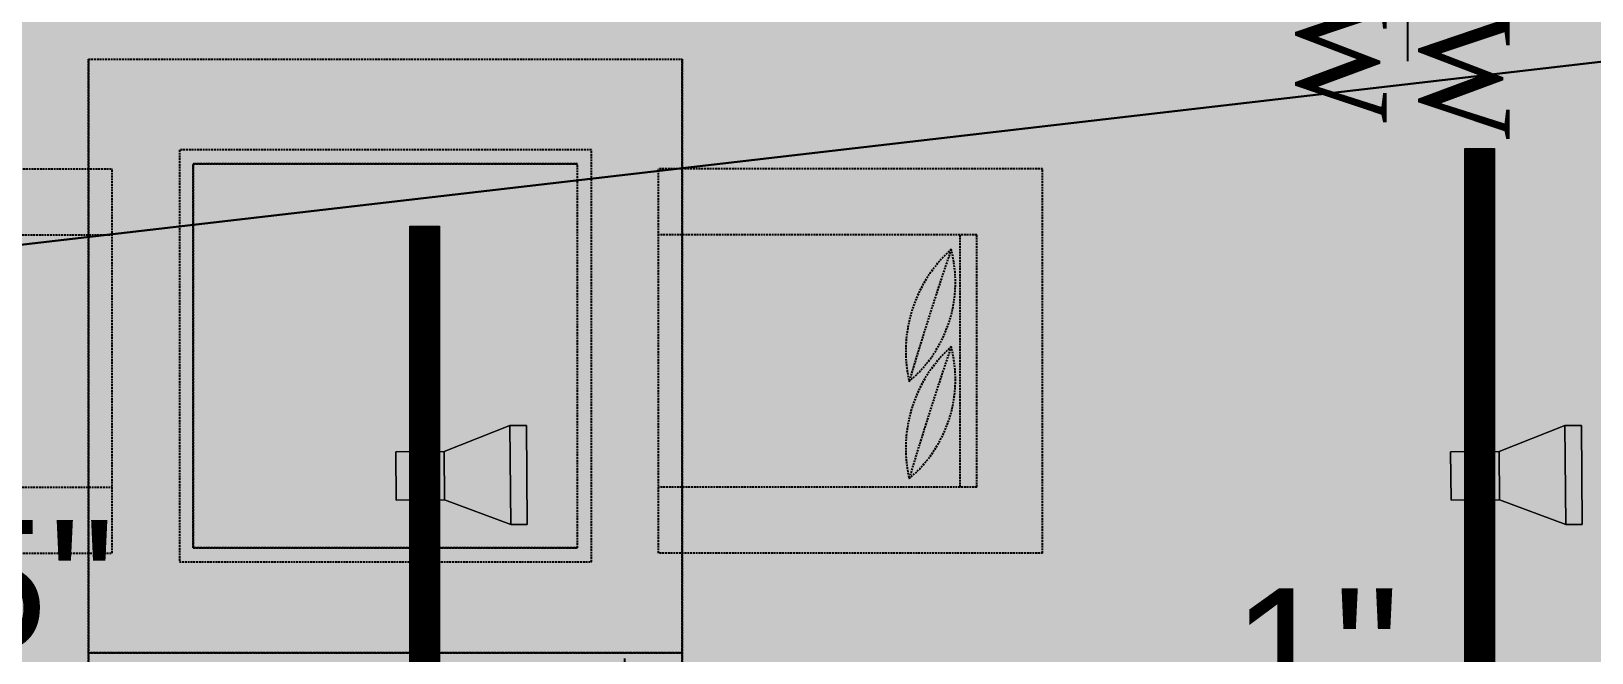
# Model space of a CAD drawing. Extents: x -2975 to 7327, y -1166 to 1029.
# Drawn here: x 682.5 to 892.8, y -258.3 to -174.5 of the extents above; entities that cross this region are included whole.
import ezdxf

# ---------------------------------------------------------------- set-up
doc = ezdxf.new("R2010")
doc.units = 0
doc.header["$PDMODE"] = 34
doc.linetypes.add('XR-Mince$0$Anchor Stor (Ground Floor Plan ) Xref$2$Retail Building ( Ground Floor ) Xref$0$HIDDEN', pattern=[0.375, 0.25, -0.125])
for name, color, linetype in [('E-TEXT-LIGHTING', 7, 'Continuous'), ('M-FIRE FIGHTING-1.5 INCH', 1, 'Continuous'), ('M-FIRE FIGHTING-2 INCH', 1, 'Continuous'), ('M-PLUMBING-HWS-0.75 INCH', 1, 'Continuous'), ('XR-Mince$0$ceiling', 149, 'Continuous'), ('XR-Mince$0$fur dashed', 15, 'XR-Mince$0$Anchor Stor (Ground Floor Plan ) Xref$2$Retail Building ( Ground Floor ) Xref$0$HIDDEN'), ('XR-Mince$0$lighting unit', 4, 'Continuous')]:
    doc.layers.add(name, color=color, linetype=linetype)
doc.layers.add('XR-Mince$0$C-Spot', color=6, linetype='Continuous', lineweight=9)
doc.styles.get("Standard").update_dxf_attribs({"font": 'arial.ttf'})
doc.styles.add('Value frame$0$Standard', font='times.ttf')
doc.dimstyles.new('ISO-25', dxfattribs={"dimtxt": 10, "dimasz": 2.5, "dimexe": 1.25, "dimexo": 0.625, "dimtad": 0, "dimtxsty": 'Standard', "dimcen": 2.5, "dimadec": 0, "dimazin": 0, "dimtfac": 1, "dimtix": 1, "dimtmove": 0, "dimatfit": 3, "dimfxl": 1, "dimarcsym": 0})
pattern_1 = [(180, (10490.53657, -44521.9764), (-2e-13, -0.125), [])]
pattern_2 = [(180, (10348.38203, -44521.9764), (-2e-13, -0.125), [])]

# ---------------------------------------------------------------- blocks, each defined once
blk = doc.blocks.new('XR-Mince$0$fur')
at = {"layer": 'XR-Mince$0$fur dashed', "extrusion": (4.015e-13, -6.47408e-06, 1)}
for p, q in [((-12879.5, -21349.69, 0), (-12879.5, -21269.69, 0)), ((-12879.5, -21269.69, 0), (-12879.5, -21349.69, 0)), ((-12879.5, -21349.69, 0), (-12879.5, -21269.69, 0)), ((-12879.5, -21349.69, 0), (-12879.5, -21269.69, 0)), ((-12879.5, -21269.69, 0), (-12879.5, -21349.69, 0)), ((-12879.5, -21349.69, 0), (-12879.5, -21269.69, 0)), ((-12879.5, -21269.7, 0), (-12879.5, -21349.7, 0)), ((-12879.5, -21269.7, 0), (-12879.5, -21349.7, 0)), ((-12879.5, -21349.7, 0), (-12879.5, -21269.7, 0)), ((-12879.5, -21269.7, 0), (-12879.5, -21349.7, 0)), ((-12879.5, -21269.7, 0), (-12879.5, -21349.7, 0)), ((-12879.5, -21349.7, 0), (-12879.5, -21269.7, 0)), ((-12799.5, -21269.69, 0), (-12799.5, -21349.69, 0)), ((-12799.5, -21349.69, 0), (-12799.5, -21269.69, 0)), ((-12799.5, -21269.69, 0), (-12799.5, -21349.69, 0)), ((-12799.5, -21349.69, 0), (-12799.5, -21269.69, 0)), ((-12799.5, -21269.7, 0), (-12799.5, -21349.7, 0)), ((-12799.5, -21269.7, 0), (-12799.5, -21349.7, 0)), ((-12799.5, -21349.7, 0), (-12799.5, -21269.7, 0)), ((-12799.5, -21269.7, 0), (-12799.5, -21349.7, 0)), ((-12799.5, -21269.7, 0), (-12799.5, -21349.7, 0)), ((-12799.5, -21349.7, 0), (-12799.5, -21269.7, 0)), ((-12865.38, -21283.81, 0), (-12813.61, -21283.81, 0)), ((-12865.38, -21335.57, 0), (-12865.38, -21283.81, 0)), ((-12865.38, -21283.81, 0), (-12813.61, -21283.81, 0)), ((-12865.38, -21335.57, 0), (-12865.38, -21283.81, 0)), ((-12813.61, -21335.57, 0), (-12813.61, -21283.81, 0)), ((-12813.61, -21335.57, 0), (-12813.61, -21283.81, 0)), ((-12813.61, -21335.57, 0), (-12865.38, -21335.57, 0)), ((-12813.61, -21335.57, 0), (-12865.38, -21335.57, 0)), ((-12799.5, -21349.69, 0), (-12879.5, -21349.69, 0)), ((-12879.5, -21429.69, 0), (-12879.5, -21349.69, 0)), ((-12879.5, -21349.69, 0), (-12879.5, -21429.69, 0)), ((-12879.5, -21429.69, 0), (-12879.5, -21349.69, 0)), ((-12799.5, -21349.69, 0), (-12879.5, -21349.69, 0)), ((-12879.5, -21429.69, 0), (-12879.5, -21349.69, 0)), ((-12879.5, -21349.69, 0), (-12879.5, -21429.69, 0)), ((-12879.5, -21429.69, 0), (-12879.5, -21349.69, 0)), ((-12799.5, -21349.69, 0), (-12799.5, -21429.69, 0)), ((-12799.5, -21429.69, 0), (-12799.5, -21349.69, 0)), ((-12799.5, -21349.69, 0), (-12799.5, -21429.69, 0)), ((-12799.5, -21429.69, 0), (-12799.5, -21349.69, 0)), ((-12799.5, -21349.7, 0), (-12799.5, -21429.7, 0)), ((-12799.5, -21349.7, 0), (-12799.5, -21429.7, 0)), ((-12799.5, -21429.7, 0), (-12799.5, -21349.7, 0)), ((-12799.5, -21349.7, 0), (-12799.5, -21429.7, 0)), ((-12799.5, -21349.7, 0), (-12799.5, -21429.7, 0)), ((-12799.5, -21429.7, 0), (-12799.5, -21349.7, 0))]:
    blk.add_line(p, q, dxfattribs=at)
at = {"layer": 'XR-Mince$0$fur dashed'}
for p, q in [((-12879.5, -21269.7, 0), (-12799.5, -21269.69, 0)), ((-12811.73, -21281.93, 0), (-12867.26, -21281.93, 0)), ((-12867.26, -21281.93, 0), (-12867.26, -21337.46, 0)), ((-12813.61, -21283.81, 0), (-12865.38, -21283.81, 0)), ((-12865.38, -21283.81, 0), (-12865.38, -21335.57, 0)), ((-12813.61, -21335.57, 0), (-12813.61, -21283.81, 0)), ((-12811.73, -21337.46, 0), (-12811.73, -21281.93, 0)), ((-12865.38, -21335.57, 0), (-12813.61, -21335.57, 0)), ((-12867.26, -21337.46, 0), (-12811.73, -21337.46, 0)), ((-12879.5, -21349.7, 0), (-12799.5, -21349.69, 0))]:
    blk.add_line(p, q, dxfattribs=at)
at = {"layer": 'XR-Mince$0$fur dashed', "extrusion": (6.47408e-06, -1.58569e-21, 1)}
for p, q in [((-12879.5, -21349.7, 0), (-12879.5, -21269.7, 0)), ((-12879.5, -21349.7, 0), (-12879.5, -21269.7, 0)), ((-12799.5, -21269.7, 0), (-12799.5, -21349.7, 0)), ((-12799.5, -21269.7, 0), (-12799.5, -21349.7, 0)), ((-12802.69, -21336.26, 0), (-12802.69, -21284.49, 0)), ((-12750.93, -21284.49, 0), (-12802.69, -21284.49, 0)), ((-12802.69, -21336.26, 0), (-12802.69, -21284.49, 0)), ((-12750.93, -21284.49, 0), (-12802.69, -21284.49, 0)), ((-12750.93, -21336.26, 0), (-12750.93, -21284.49, 0)), ((-12750.93, -21336.26, 0), (-12750.93, -21284.49, 0)), ((-12759.8, -21293.37, 0), (-12802.69, -21293.37, 0)), ((-12759.8, -21293.37, 0), (-12802.69, -21293.37, 0)), ((-12762.02, -21327.38, 0), (-12762.02, -21293.37, 0)), ((-12762.02, -21327.38, 0), (-12762.02, -21293.37, 0)), ((-12759.8, -21327.38, 0), (-12759.8, -21293.37, 0)), ((-12759.8, -21327.38, 0), (-12759.8, -21293.37, 0)), ((-12759.8, -21327.38, 0), (-12802.69, -21327.38, 0)), ((-12759.8, -21327.38, 0), (-12802.69, -21327.38, 0)), ((-12750.93, -21336.26, 0), (-12802.69, -21336.26, 0)), ((-12750.93, -21336.26, 0), (-12802.69, -21336.26, 0)), ((-12879.5, -21349.7, 0), (-12799.5, -21349.7, 0)), ((-12799.5, -21349.7, 0), (-12879.5, -21349.7, 0)), ((-12879.5, -21349.7, 0), (-12799.5, -21349.7, 0)), ((-12799.5, -21349.7, 0), (-12879.5, -21349.7, 0)), ((-12879.49, -21349.69, 0), (-12799.49, -21349.69, 0)), ((-12799.49, -21349.69, 0), (-12879.49, -21349.69, 0)), ((-12879.49, -21349.69, 0), (-12799.49, -21349.69, 0)), ((-12799.49, -21349.69, 0), (-12879.49, -21349.69, 0)), ((-12879.48, -21349.69, 0), (-12799.48, -21349.69, 0)), ((-12879.48, -21349.69, 0), (-12799.48, -21349.69, 0)), ((-12799.48, -21349.69, 0), (-12879.48, -21349.69, 0)), ((-12879.48, -21349.69, 0), (-12799.48, -21349.69, 0)), ((-12879.48, -21349.69, 0), (-12799.48, -21349.69, 0)), ((-12799.48, -21349.69, 0), (-12879.48, -21349.69, 0)), ((-12799.5, -21349.7, 0), (-12799.5, -21429.7, 0)), ((-12799.5, -21349.7, 0), (-12799.5, -21429.7, 0))]:
    blk.add_line(p, q, dxfattribs=at)
at = {"layer": 'XR-Mince$0$fur dashed', "extrusion": (-6.47408e-06, -7.92846e-22, 1)}
for p, q in [((-12928.06, -21284.49, 0), (-12876.3, -21284.49, 0)), ((-12928.06, -21284.49, 0), (-12876.3, -21284.49, 0)), ((-12876.3, -21336.26, 0), (-12876.3, -21284.49, 0)), ((-12876.3, -21336.26, 0), (-12876.3, -21284.49, 0)), ((-12919.19, -21293.37, 0), (-12876.3, -21293.37, 0)), ((-12919.19, -21293.37, 0), (-12876.3, -21293.37, 0)), ((-12919.19, -21327.38, 0), (-12876.3, -21327.38, 0)), ((-12919.19, -21327.38, 0), (-12876.3, -21327.38, 0)), ((-12928.06, -21336.26, 0), (-12876.3, -21336.26, 0)), ((-12928.06, -21336.26, 0), (-12876.3, -21336.26, 0))]:
    blk.add_line(p, q, dxfattribs=at)
at = {"layer": 'XR-Mince$0$fur dashed', "elevation": 0}
for points in [[(-12879.5, -21269.7), (-12799.5, -21269.69)], [(-12879.5, -21349.7), (-12799.5, -21349.69)]]:
    blk.add_lwpolyline(points, dxfattribs=at)
for points in [[(-12811.73, -21337.46), (-12811.73, -21281.93), (-12867.26, -21281.93), (-12867.26, -21337.46)], [(-12813.61, -21335.57), (-12813.61, -21283.81), (-12865.38, -21283.81), (-12865.38, -21335.57)]]:
    blk.add_lwpolyline(points, close=True, dxfattribs=at)
at = {"layer": 'XR-Mince$0$fur dashed', "extrusion": (6.47408e-06, -1.58569e-21, 1)}
for centre, radius, start, end in [((-12750.9, -21309.06, -0.08), 18.48, 131.9897, 192.6955), ((-12750.9, -21309.06, -0.08), 18.48, 131.9897, 192.6955), ((-12780.07, -21299.77, -0.08), 17.39, 309.8711, 14.8142), ((-12265.38, -21463.61, -0.08), 525.55, 161.3245, 163.3607), ((-12780.07, -21299.77, -0.08), 17.39, 309.8711, 14.8142), ((-12265.38, -21463.61, -0.08), 525.55, 161.3245, 163.3607), ((-12750.9, -21322.17, -0.08), 18.48, 131.9897, 192.6955), ((-12750.9, -21322.17, -0.08), 18.48, 131.9897, 192.6955), ((-12780.07, -21312.88, -0.08), 17.39, 309.8711, 14.8142), ((-12265.38, -21476.72, -0.08), 525.55, 161.3245, 163.3607), ((-12780.07, -21312.88, -0.08), 17.39, 309.8711, 14.8142), ((-12265.38, -21476.72, -0.08), 525.55, 161.3245, 163.3607)]:
    blk.add_arc(centre, radius, start, end, dxfattribs=at)
blk = doc.blocks.new('XR-Mince$0$lighting')
at = {"layer": 'XR-Mince$0$C-Spot'}
h = blk.add_hatch(dxfattribs=at)
h.set_pattern_fill('ANSI31', color=4, angle=-225)
h.set_pattern_definition(pattern_1)
h.paths.add_polyline_path([(-2694.05, -21951.98), (-2692.05, -21951.98), (-2692.05, -21281.76), (-2694.05, -21281.76)])
h = blk.add_hatch(dxfattribs=at)
h.set_pattern_fill('ANSI31', color=4, angle=-225)
h.set_pattern_definition(pattern_1)
h.paths.add_polyline_path([(-2692.05, -21951.98), (-2690.05, -21951.98), (-2690.05, -21281.76), (-2692.05, -21281.76)])
h = blk.add_hatch(dxfattribs=at)
h.set_pattern_fill('ANSI31', color=4, angle=-225)
h.set_pattern_definition(pattern_2)
h.paths.add_polyline_path([(-2836.2, -21951.98), (-2834.2, -21951.98), (-2834.2, -21292.19), (-2836.2, -21292.19)])
h = blk.add_hatch(dxfattribs=at)
h.set_pattern_fill('ANSI31', color=4, angle=-225)
h.set_pattern_definition(pattern_2)
h.paths.add_polyline_path([(-2834.2, -21951.98), (-2832.2, -21951.98), (-2832.2, -21292.19), (-2834.2, -21292.19)])
at = {"layer": 'XR-Mince$0$C-Spot', "color": 4, "elevation": 148.27}
for points in [[(-2690.05, -21951.98), (-2694.05, -21951.98), (-2694.05, -21281.76), (-2690.05, -21281.76)], [(-2832.2, -21951.98), (-2836.2, -21951.98), (-2836.2, -21292.19), (-2832.2, -21292.19)], [(-2831.52, -21329.09), (-2822.6, -21332.42), (-2822.71, -21319.08), (-2831.57, -21322.56)], [(-2831.52, -21329.09), (-2822.6, -21332.42), (-2822.71, -21319.08), (-2831.57, -21322.56)], [(-2831.52, -21329.09), (-2822.6, -21332.42), (-2822.71, -21319.08), (-2831.57, -21322.56)], [(-2831.57, -21322.56), (-2822.71, -21319.08), (-2822.6, -21332.41), (-2831.52, -21329.09)], [(-2820.38, -21332.4), (-2822.6, -21332.42), (-2822.71, -21319.08), (-2820.49, -21319.06)], [(-2820.38, -21332.4), (-2822.6, -21332.42), (-2822.71, -21319.08), (-2820.49, -21319.06)], [(-2820.38, -21332.4), (-2822.6, -21332.42), (-2822.71, -21319.08), (-2820.49, -21319.06)], [(-2820.49, -21319.06), (-2822.71, -21319.08), (-2822.6, -21332.41), (-2820.38, -21332.39)], [(-2689.36, -21329.09), (-2680.44, -21332.42), (-2680.56, -21319.08), (-2689.42, -21322.56)], [(-2689.36, -21329.09), (-2680.44, -21332.42), (-2680.56, -21319.08), (-2689.42, -21322.56)], [(-2689.36, -21329.09), (-2680.44, -21332.42), (-2680.56, -21319.08), (-2689.42, -21322.56)], [(-2689.42, -21322.56), (-2680.56, -21319.08), (-2680.44, -21332.41), (-2689.36, -21329.09)], [(-2678.22, -21332.4), (-2680.44, -21332.42), (-2680.56, -21319.08), (-2678.33, -21319.06)], [(-2678.22, -21332.4), (-2680.44, -21332.42), (-2680.56, -21319.08), (-2678.33, -21319.06)], [(-2678.22, -21332.4), (-2680.44, -21332.42), (-2680.56, -21319.08), (-2678.33, -21319.06)], [(-2678.33, -21319.06), (-2680.56, -21319.08), (-2680.44, -21332.41), (-2678.22, -21332.39)], [(-2831.52, -21329.09), (-2838.05, -21329.15), (-2838.1, -21322.61), (-2831.57, -21322.56)], [(-2831.52, -21329.09), (-2838.05, -21329.15), (-2838.1, -21322.61), (-2831.57, -21322.56)], [(-2831.52, -21329.09), (-2838.05, -21329.15), (-2838.1, -21322.61), (-2831.57, -21322.56)], [(-2831.57, -21322.56), (-2838.1, -21322.61), (-2838.05, -21329.15), (-2831.52, -21329.09)], [(-2689.36, -21329.09), (-2695.89, -21329.15), (-2695.95, -21322.61), (-2689.42, -21322.56)], [(-2689.36, -21329.09), (-2695.89, -21329.15), (-2695.95, -21322.61), (-2689.42, -21322.56)], [(-2689.36, -21329.09), (-2695.89, -21329.15), (-2695.95, -21322.61), (-2689.42, -21322.56)], [(-2689.42, -21322.56), (-2695.95, -21322.61), (-2695.89, -21329.15), (-2689.36, -21329.09)]]:
    blk.add_lwpolyline(points, close=True, dxfattribs=at)
blk = doc.blocks.new('XR-Mince$0$ceiling')
at = {"layer": 'XR-Mince$0$ceiling'}
h = blk.add_hatch(dxfattribs=at)
h.set_pattern_fill('CIRC', color=256, scale=10, pattern_type=2)
h.set_pattern_definition([(0, (4, 5000), (10, 10), [2, -8]), (90, (0, 5004), (-10, 10), [2, -8]), (45, (8, 5001), (-7.8e-06, 10.0000078), [1.4142136, -12.727922]), (45, (1, 5008), (-7.8e-06, 10.0000078), [1.4142136, -12.727922]), (135, (2, 5001), (-10.0000078, -7.8e-06), [1.4142136, -12.727922]), (135, (9, 5008), (-10.0000078, -7.8e-06), [1.4142136, -12.727922]), (63.434949, (0, 5006), (4e-09, 10), [2.236068, -20.124612]), (63.434949, (9, 5002), (4e-09, 10), [2.236068, -20.124619]), (153.434949, (4, 5000), (-10, 4e-09), [2.236068, -20.124619]), (153.434949, (8, 5009), (-10, 4e-09), [2.236068, -20.124619]), (206.565051, (4, 5000), (-10, -4e-09), [2.236068, -20.124612]), (206.565051, (8, 5001), (-10, -4e-09), [2.236068, -20.124612]), (296.565051, (0, 5004), (4e-09, -10), [2.236068, -20.124612]), (296.565051, (9, 5008), (4e-09, -10), [2.236068, -20.124612])])
h.paths.add_polyline_path([(-7433.02, -16160.94), (-7433.02, -16340.6), (-7974.57, -16453.74), (-7923.22, -16959.21), (-8295.32, -16959.21), (-8242.09, -16435.23), (-8494.7, -16366.57), (-8494.7, -15885.25), (-7837.6, -15885.25), (-7837.6, -16003.91), (-7680.58, -16160.94), (-7433.02, -16160.94)])
at = {"layer": 'XR-Mince$0$ceiling', "linetype": 'Continuous'}
blk.add_lwpolyline([(-8295.32, -16959.21), (-8229.01, -16306.42), (-8494.7, -16275.62), (-8494.7, -15885.25), (-7837.6, -15885.25), (-7837.6, -16003.91), (-7680.58, -16160.94), (-7433.02, -16160.94), (-7433.02, -16160.94), (-7433.02, -16241.9), (-7989.53, -16306.42), (-7923.22, -16959.21)], dxfattribs=at)
at = {"layer": 'XR-Mince$0$ceiling'}
blk.add_lwpolyline([(-7923.22, -16959.21), (-7989.53, -16306.42), (-7433.02, -16241.9)], dxfattribs=at)
blk = doc.blocks.new('XR-Mince')
at = {"layer": 'XR-Mince$0$fur dashed', "linetype": 'Continuous'}
blk.add_blockref('XR-Mince$0$fur', (13569.73, 21091.42), dxfattribs=at)
at = {"layer": 'XR-Mince$0$lighting unit', "linetype": 'Continuous'}
blk.add_blockref('XR-Mince$0$lighting', (3569.73, 21091.42), dxfattribs=at)
at = {"layer": 'XR-Mince$0$ceiling', "linetype": 'Continuous'}
blk.add_blockref('XR-Mince$0$ceiling', (8569.73, 16091.42), dxfattribs=at)
blk = doc.blocks.new('*D115')
at = {"layer": 'Defpoints', "color": 0, "transparency": 16777216}
for p in [(487.5, -260.29), (487.5, -269.66), (762.48, -269.66)]:
    blk.add_point(p, dxfattribs=at)
at = {"layer": 'M-FIRE FIGHTING-2 INCH', "color": 0, "lineweight": -2, "transparency": 16777216}
for p, q in [((487.5, -269.04), (487.5, -259.04)), ((490, -260.29), (601.86, -260.29)), ((759.98, -260.29), (644.82, -260.29)), ((762.48, -269.04), (762.48, -259.04))]:
    blk.add_line(p, q, dxfattribs=at)
at = {"layer": 'M-FIRE FIGHTING-2 INCH', "color": 0, "transparency": 16777216}
for points in [[(490, -259.87), (490, -260.7), (487.5, -260.29)], [(759.98, -259.87), (759.98, -260.7), (762.48, -260.29)]]:
    blk.add_solid(points, dxfattribs=at)
at = {"layer": 'M-FIRE FIGHTING-2 INCH', "color": 0, "transparency": 16777216, "insert": (623.34, -260.29), "char_height": 10, "attachment_point": 5}
blk.add_mtext('274,98', dxfattribs=at)

msp = doc.modelspace()

# ---------------------------------------------------------------- block references
at = {"layer": 'E-TEXT-LIGHTING'}
msp.add_blockref('XR-Mince', (0, 0), dxfattribs=at)

# ---------------------------------------------------------------- next in the draw order: linework, layer by layer
at = {"layer": 'M-PLUMBING-HWS-0.75 INCH', "color": 30}
msp.add_lwpolyline([(867.157, -99.971), (872.186, -99.961), (871.995, -61.293), (867.628, -61.302), (867.972, -178.532)], dxfattribs=at)

# ---------------------------------------------------------------- next in the draw order: texts
at = {"layer": 'M-FIRE FIGHTING-1.5 INCH', "color": 2, "linetype": 'Continuous'}
for s, p in [("1.25''", (637.369, -257.813)), ("1''", (844.323, -267.021))]:
    msp.add_text(s, height=17.4111, dxfattribs=at).set_placement(p)
at = {"layer": 'M-PLUMBING-HWS-0.75 INCH', "color": 30, "style": 'Value frame$0$Standard'}
for s, p in [('%%C 3/4"  HW', (853.066, -98.7)), ('%%C 3/4"  CW', (869.655, -101.934))]:
    msp.add_text(s, height=12.09657, rotation=270, dxfattribs=at).set_placement(p)

# ---------------------------------------------------------------- next in the draw order: dimensions: what is measured, and where the dimension line sits
at = {"layer": 'M-FIRE FIGHTING-2 INCH', "color": 32, "true_color": 0xcd6928}
dim = msp.add_linear_dim(base=(487.498, -260.285), p1=(762.478, -269.661), p2=(487.498, -269.661), dimstyle='ISO-25', dxfattribs=at)
dim.commit()
dim.dimension.update_dxf_attribs({"geometry": '*D115', "text_midpoint": (623.338, -260.285), "dimtype": 160})

doc.saveas('drawing.dxf')
